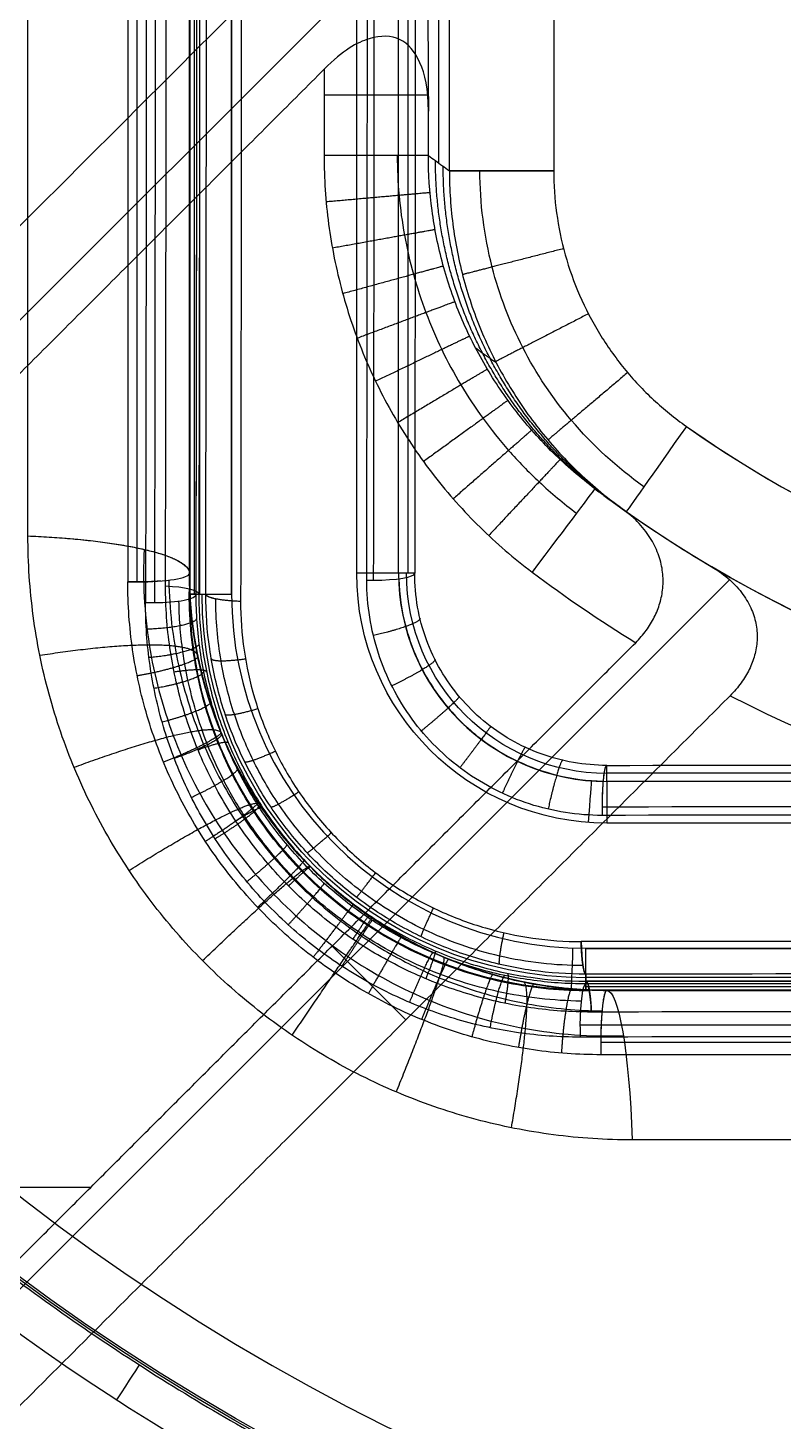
# Model space of a CAD drawing. Header units: centimetres. Extents: x -2.5 to 2.5, y -13.5 to 2.5.
# Drawn here: x -0.632 to -0.27, y -0.927 to -0.258 of the extents above; entities that cross this region are included whole.
import ezdxf

# ---------------------------------------------------------------- set-up
doc = ezdxf.new("R2010")
doc.units = ezdxf.units.CM
doc.layers.add('Default', color=7, linetype='Continuous', true_color=0x000000)

msp = doc.modelspace()

# ---------------------------------------------------------------- linework, layer by layer
at = {"layer": 'Default'}
for p, q in [((-0.45023, -0.52, 2.34707), (-0.45023, 1.36, 2.34707)), ((-0.55482, 0.87847, 1.82017), (-0.55482, -0.53, 1.82017)), ((-0.535, 0.87847, 1.8), (-0.535, -0.53, 1.8)), ((-0.55267, 0.87179, 2.06736), (-0.55267, -0.53, 2.06736)), ((-0.43567, 0.32319, 2.40025), (-0.43567, -0.32319, 2.40025)), ((-0.89509, -0.65736, 3.01835), (-0.44429, -0.20657, 3.01835)), ((-0.55025, -0.34428, 2.34463), (-0.55025, -0.53, 2.34463)), ((-0.29618, -0.52307, 3.01069), (-0.65875, -0.88564, 3.01069)), ((0.355, -0.61579, 2.28204), (-0.355, -0.61579, 2.28204)), ((-0.48667, -0.6988, 3.00025), (-0.45131, -0.73416, 3.05025)), ((-0.365, -0.7, 1.8), (0.365, -0.7, 1.8)), ((-0.365, -0.71374, 2.51765), (0.365, -0.71374, 2.51765)), ((-0.365, -0.71813, 2.01384), (0.365, -0.71813, 2.01384)), ((-0.365, -0.71982, 1.82017), (0.365, -0.71982, 1.82017)), ((-0.355, -0.72, 2.54023), (0.355, -0.72, 2.54023)), ((-0.6024, -0.81453, 3.00025), (-1.17965, -0.81453, 3.00025))]:
    msp.add_line(p, q, dxfattribs=at)
for centre, radius, start, end in [((0, 0, -12.2), 2.49969, 90, 270), ((0, 0, -11.7), 2.03297, 44.41991, 268.90014), ((0, 0, -3.2), 2, 90, 270), ((0, 0, 1.625), 1.775, 90, 270), ((0, 0, 2.2181), 1.775, 90, 270), ((0, 0, 1.77155), 1.775, 90, 270), ((0, 0, 2.2306), 1.775, 90.46839, 270), ((0, 0, -11.7), 1.70861, 55.00316, 268.5991), ((0, 0, -11.7), 1.70861, 55.00316, 268.5991), ((0, 0, -3.2), 1.7, 90, 270), ((0, 0, 1.9431), 1.695, 90, 270), ((0, 0, 2.1931), 1.695, 90, 270), ((0, 0, 1.9681), 1.67, 90, 270), ((0, 0, -2.3), 1.6, 304.77777, 235.22229), ((0, 0, -2.85), 1.6, 90, 270), ((0, 0, 1.6), 1.575, 110.33291, 69.66709), ((0, 0, 0.5), 1.46984, 90, 270), ((0, 0, 1.4), 1.525, 112.09718, 67.90282), ((0, 0, 1.4), 1.3, 118.44817, 61.55183), ((0, 0, 1.425), 1.275, 118.44817, 61.55183), ((0, 0, 2.03806), 1.275, 118.44817, 269.63966), ((0, 0, 1.73153), 1.275, 118.44817, 61.55183), ((0, 0, 2.14311), 1.18149, 118.72297, 61.27703), ((0, 0, 2.0975), 1.03701, 123.79699, 56.20301), ((0, 0, -12.1), 2.15, 180, 0), ((0, 0, 2.73315), 1.86542, 180, 0), ((0, 0, -12.1), 1.85, 180, 0), ((0, 0, 2.3), 1.82, 180, 0), ((0, 0, 2.28), 1.8, 180, 0), ((0, 0, 2.04206), 1.8, 180, 270), ((0, 0, 1.4), 1.8, 180, 0), ((0, 0, 2.98445), 1.77395, 180, 360), ((0, 0, -11.95019), 1.7, 180, 0), ((0, 0, 1.4), 1.59274, 180, 0), ((0, 0, 1.3), 1.535, 180, 0), ((0, 0, 0.95), 1.535, 180, 0), ((0, 0, 0.865), 1.45, 180, 0), ((0, 0, 0.50199), 1.45, 180, 270), ((0, 0, -12), 2.15, 180, 0), ((0, 0, -12.2), 1.85, 180, 0), ((0, 0, -2.35), 1.45, 180, 0), ((0, 0, -2.445), 1.355, 180, 0), ((0, 0, -2.85), 1.355, 180, 0), ((0, 0, 1.75025), 0.55, 234.82527, 305.17473), ((0, 0, 1.75025), 0.55, 234.82527, 286.03822), ((0, 0, 2.40025), 0.6, 233.90243, 306.09757), ((0, 0, 1.80025), 0.6, 234.82527, 305.17473), ((-0.355, -0.52, 1.81983), 0.09983, 180, 270), ((0, 0, 3.00025), 0.65, 233.04687, 238.34236), ((-0.365, -0.53, 1.8), 0.16982, 180, 270), ((0, 0, 3.05025), 0.65, 242.92021, 297.07979)]:
    msp.add_arc(centre, radius, start, end, dxfattribs=at)
at = {"layer": 'Default', "extrusion": (0, 0, -1)}
for centre, radius, start, end in [((0, 0, 11.6), 2.13297, 271.09986, 132.77003), ((0, 0, 11.58972), 2.13244, 271.09986, 90), ((0, 0, -2.1), 2, 301.40847, 90), ((0, 0, 0.55), 2, 343.33986, 90), ((0, 0, -2.12), 1.845, 270, 90), ((0, 0, 0.9), 1.7, 336.13724, 203.86272), ((0, 0, -0.4), 1.7, 350.04092, 189.95908), ((0, 0, -2.2431), 1.775, 270, 87.86272), ((0, 0, -1.9181), 1.775, 270, 90), ((0, 0, -1.6), 1.75, 270, 90), ((0, 0, -1.9431), 1.75, 270, 90), ((0, 0, -2.1931), 1.75, 270, 90), ((0, 0, 2.95), 1.7, 270, 90), ((0, 0, 3.075), 1.7, 270, 90), ((0, 0, -0.5), 1.6, 350.04092, 189.95908), ((0, 0, -2.1681), 1.67, 270, 90), ((0, 0, -2.0681), 1.67, 270, 90), ((0, 0, -1.575), 1.55, 112.09718, 67.90282), ((0, 0, -1.425), 1.55, 112.09718, 67.90282), ((0, 0, -1.5), 1.55, 112.09718, 67.90282), ((0, 0, -1.4), 1.3, 118.44817, 61.55183), ((0, 0, -2.00843), 1.26818, 116.47047, 63.52954), ((0, 0, -2.12809), 1.21852, 270.36034, 58.73487), ((0, 0, -1.93577), 1.06882, 123.16896, 56.83104), ((0, 0, -1.75025), 0.355, 300.77817, 59.22183), ((0, 0, 12.2), 2.15, 180, 0), ((0, 0, -2.70025), 1.9124, 180, 360), ((0, 0, 12), 1.85, 180, 0), ((0, 0, -2.3), 1.83218, 180, 0), ((0, 0, -1.72103), 1.8, 180, 0), ((0, 0, -2.23897), 1.8, 180, 0), ((0, 0, -1.125), 1.535, 180, 0), ((0, 0, 2.325), 1.45, 180, 0), ((0, 0, -0.68349), 1.45, 180, 0), ((0, 0, 2.6475), 1.355, 180, 0), ((0, 0, -2.19794), 1.8, 270, 0), ((0, 0, 12.2), 1.7, 180, 0), ((0, 0, 11.70037), 1.7, 271.4009, 360), ((0, 0, 2.3), 1.45, 180, 0), ((0, 0, 2.85), 1.6, 270, 353.07692), ((0, 0, -2.95025), 0.6, 305.40593, 306.95313), ((0.355, -0.52, -2.51965), 0.2, 270, 0), ((0.355, -0.52, -1.8), 0.11983, 270, 0), ((0.355, -0.52, -2.26464), 0.09595, 270, 0), ((0, 0, -3.00025), 0.6, 239.47751, 300.52249), ((0.365, -0.53, -1.82015), 0.18982, 270, 0), ((0.365, -0.53, -2.49592), 0.18393, 270, 0), ((0, 0, -1.8), 1.08983, 229.86753, 310.13247), ((0, 0, -1.9142), 1.269, 271.09791, 313.90223)]:
    msp.add_arc(centre, radius, start, end, dxfattribs=at)
at = {"layer": 'Default', "extrusion": (1.18574e-07, 1.91766e-06, -1)}
msp.add_arc((0, 0, -2.28494), 1.75239, 93.53521, 86.46481, dxfattribs=at)
at = {"layer": 'Default', "extrusion": (-4.41645e-08, 4.39232e-08, 1)}
msp.add_arc((0, 0, -2.2), 1.7, 304.77777, 235.22229, dxfattribs=at)
at = {"layer": 'Default', "extrusion": (0.999962, 4.46474e-16, -0.008727)}
msp.add_arc((0, -0.39259, -0.55417), 3.15105, 64.05483, 99.74457, dxfattribs=at)
at = {"layer": 'Default', "extrusion": (1, 0, 0)}
for centre, radius, start, end in [((0, -0.39259, -0.58457), 3.14615, 64.17158, 99.58918), ((0, -0.39259, -0.555), 2.82481, 67.54924, 100.60769), ((-0.69984, 1.81999, -0.365), 0.01999, 179.53113, 270.03113)]:
    msp.add_arc(centre, radius, start, end, dxfattribs=at)
at = {"layer": 'Default', "extrusion": (-1, 0, 0)}
for centre, radius, start, end in [((0, -0.39259, 0.58), 3.14657, 80.41082, 115.82842), ((0, -0.39259, 0.555), 3.12157, 80.41082, 115.82842), ((0, -0.39259, 0.63241), 2.72739, 79.39231, 112.45076), ((0, -0.39259, 0.555), 2.82481, 79.39231, 99.26929), ((0, -0.39259, 0.555), 3.12157, 80.41082, 80.41118), ((0.63983, 1.82, 0.355), 0.02, 180.5, 270)]:
    msp.add_arc(centre, radius, start, end, dxfattribs=at)
at = {"layer": 'Default', "extrusion": (-0.999962, 1.87051e-14, 0.008727)}
msp.add_arc((0, -0.39259, 0.57069), 3.13135, 80.25543, 115.94517, dxfattribs=at)
at = {"layer": 'Default', "extrusion": (-0.999962, 1.50583e-14, 0.008727)}
msp.add_arc((0, -0.39259, 0.4938), 3.16113, 80.47183, 115.65372, dxfattribs=at)
at = {"layer": 'Default', "extrusion": (0.999962, 9.32414e-18, -0.008727)}
msp.add_arc((0, -0.39259, -0.49069), 3.16138, 64.34628, 99.52817, dxfattribs=at)
at = {"layer": 'Default', "extrusion": (0.999962, -1.65196e-14, -0.008727)}
msp.add_arc((0, -0.39259, -0.47069), 3.14138, 64.34628, 99.52817, dxfattribs=at)
at = {"layer": 'Default', "extrusion": (0.999962, -2.21169e-14, -0.008727)}
msp.add_arc((0, -0.39518, -0.57069), 2.7565, 67.75054, 101.08547, dxfattribs=at)
at = {"layer": 'Default', "extrusion": (-0.999962, 1.05822e-14, 0.008727)}
msp.add_arc((0, -0.39518, 0.58647), 2.73695, 78.91453, 112.24473, dxfattribs=at)
at = {"layer": 'Default', "extrusion": (1.79245e-07, -2.7403e-07, -1)}
msp.add_arc((0, 0, -2.05178), 1.0678, 123.13901, 56.86099, dxfattribs=at)
at = {"layer": 'Default', "extrusion": (-0.999962, -1.85615e-16, 0.008727)}
msp.add_arc((0, -0.39518, 0.59069), 2.63311, 78.29787, 109.10766, dxfattribs=at)
at = {"layer": 'Default', "extrusion": (0.999962, 1.0443e-14, -0.008727)}
msp.add_arc((0, -0.39518, -0.59512), 2.63261, 70.89234, 101.70213, dxfattribs=at)
at = {"layer": 'Default', "extrusion": (-0.999962, 5.69948e-14, 0.008727)}
msp.add_arc((0, -0.39518, 0.57069), 2.61311, 78.29787, 109.10766, dxfattribs=at)
at = {"layer": 'Default', "extrusion": (-0.999962, 0, 0.008727)}
msp.add_arc((0, -0.39518, 0.57069), 2.61311, 78.29787, 87.8951, dxfattribs=at)
at = {"layer": 'Default', "extrusion": (0, -1, 0)}
for centre, radius, start, end in [((-0.49047, 2.95025, 0.29068), 0.05, 7.10058, 90), ((-0.49047, 2.95025, 0.31964), 0.05, 0.5, 90), ((-0.38043, 1.80025, 0.32695), 0.05, 180.5, 270), ((-0.53475, 1.82008, 0.53), 0.02008, 179.78113, 269.78113), ((0, -0.39259, 0.72), 3.08636, 83.39509, 96.60491), ((0, -0.39259, 0.72), 2.7814, 82.66713, 97.33287), ((0, -0.39259, 0.745), 3.11136, 83.39509, 96.60491), ((0, -0.39259, 0.75087), 3.11066, 83.39509, 96.60491), ((0, -0.39259, 0.79172), 2.68548, 82.66713, 97.33287)]:
    msp.add_arc(centre, radius, start, end, dxfattribs=at)
at = {"layer": 'Default', "extrusion": (-0.817399, 0.576072, -9.88602e-08)}
msp.add_arc((0.55, 1.80025, 0), 0.05, 270, 0, dxfattribs=at)
at = {"layer": 'Default', "extrusion": (0.799128, -0.601162, -1.10289e-09)}
msp.add_arc((-0.65, 2.95025, 0), 0.05, 360, 90, dxfattribs=at)
at = {"layer": 'Default', "extrusion": (-6.11159e-08, -0.982911, -0.184083)}
msp.add_arc((-0.655, 2.43893, 0.07227), 0.1, 283.0547, 360, dxfattribs=at)
at = {"layer": 'Default', "extrusion": (-3.34494e-08, 0.986028, 0.166583)}
for start, end in [(90, 180), (79.47426, 90)]:
    msp.add_arc((0.58, 2.73447, -0.0654), 0.025, start, end, dxfattribs=at)
at = {"layer": 'Default', "extrusion": (0, 1, 0)}
for centre, radius, start, end in [((0.47483, 1.82, -0.52), 0.02, 180.5, 270), ((0, -0.39259, -0.72), 2.7814, 82.66713, 97.33287)]:
    msp.add_arc(centre, radius, start, end, dxfattribs=at)
at = {"layer": 'Default', "extrusion": (0.001444, 0.986204, 0.165526)}
for start, end in [(90.50699, 180.50699), (81.56801, 90.50699)]:
    msp.add_arc((0.4663, 2.75844, -0.06499), 0.02, start, end, dxfattribs=at)
at = {"layer": 'Default', "extrusion": (0.001678, 0.981341, 0.192266)}
msp.add_arc((0.5696, 2.37385, -0.07598), 0.02, 180.50951, 258.34606, dxfattribs=at)
at = {"layer": 'Default', "extrusion": (0.00177, 0.979215, 0.202816)}
for start, end in [(77.70119, 90.51061), (90.51061, 180.51061)]:
    msp.add_arc((0.57082, 2.23132, -0.08015), 0.02, start, end, dxfattribs=at)
at = {"layer": 'Default', "extrusion": (0.001477, 0.985572, 0.16925)}
msp.add_arc((0.52637, 2.7492, -0.06645), 0.02, 0.50732, 80.47235, dxfattribs=at)
at = {"layer": 'Default', "extrusion": (0.993468, 0.000995807, 0.114109)}
for start, end in [(359.49675, 89.49671), (89.49671, 101.45897)]:
    msp.add_arc((-0.63176, 2.72658, -0.0448), 0.02, start, end, dxfattribs=at)
at = {"layer": 'Default', "extrusion": (-7.0338e-14, 0.999962, -0.008727)}
msp.add_arc((0, -0.39259, -0.63568), 3.11095, 83.44752, 96.55248, dxfattribs=at)
at = {"layer": 'Default', "extrusion": (-0.997222, 0.074484, 0)}
msp.add_arc((0.66482, 1.82, 0.31528), 0.02, 180.5, 270, dxfattribs=at)
at = {"layer": 'Default', "extrusion": (-8.08815e-17, 0.999962, -0.008727)}
msp.add_arc((0, -0.39259, -0.65568), 3.13094, 83.44752, 96.55248, dxfattribs=at)
at = {"layer": 'Default', "extrusion": (5.85469e-18, -0.999962, 0.008727)}
msp.add_arc((0, -0.39259, 0.65983), 3.13051, 83.44752, 96.55248, dxfattribs=at)
at = {"layer": 'Default', "extrusion": (0.999334, -0.036493, 0)}
msp.add_arc((-0.71279, 1.82, -0.34542), 0.02, 180, 270, dxfattribs=at)
at = {"layer": 'Default', "extrusion": (1.2837e-16, -0.999962, 0.008727)}
msp.add_arc((0, -0.39259, 0.7202), 3.11711, 83.23299, 96.76701, dxfattribs=at)
at = {"layer": 'Default', "extrusion": (0.993033, 0.001028, 0.117828)}
msp.add_arc((-0.69186, 2.71396, -0.04626), 0.02, 102.56607, 179.49649, dxfattribs=at)
at = {"layer": 'Default', "extrusion": (-3.46945e-18, -0.999962, 0.008727)}
msp.add_arc((0, -0.39259, 0.73568), 3.09763, 83.23299, 96.76701, dxfattribs=at)
at = {"layer": 'Default', "extrusion": (0.989864, 0.001239, 0.142016)}
for start, end in [(359.49488, 89.49488), (89.49488, 105.95084)]:
    msp.add_arc((-0.73644, 2.18544, -0.05612), 0.02, start, end, dxfattribs=at)
at = {"layer": 'Default', "extrusion": (5.42101e-18, 0.999962, -0.008727)}
msp.add_arc((0, -0.39518, -0.73568), 2.71569, 82.27585, 97.72415, dxfattribs=at)
at = {"layer": 'Default', "extrusion": (0, -0.999962, 0.008727)}
for radius, start, end in [(2.71569, 82.27585, 97.72415), (2.57003, 81.83515, 98.16485)]:
    msp.add_arc((0, -0.39518, 0.73568), radius, start, end, dxfattribs=at)
at = {"layer": 'Default', "extrusion": (0.990927, 0.001173, 0.134399)}
msp.add_arc((-0.73518, 2.33067, -0.05311), 0.02, 285.11291, 359.49542, dxfattribs=at)
at = {"layer": 'Default', "extrusion": (-1.12757e-16, -0.999962, 0.008727)}
msp.add_arc((0, -0.39518, 0.73568), 2.57003, 81.83515, 98.16485, dxfattribs=at)
at = {"layer": 'Default', "extrusion": (0.993363, -1.01962e-10, 0.115022)}
for start, end in [(0, 90), (90, 103.57074)]:
    msp.add_arc((-0.745, 2.69637, -0.04516), 0.025, start, end, dxfattribs=at)
at = {"layer": 'Default', "extrusion": (-0.991821, 3.3213e-13, -0.127634)}
msp.add_arc((0.82, 2.39202, 0.05011), 0.1, 180, 253.57365, dxfattribs=at)
at = {"layer": 'Default', "extrusion": (1.32706e-16, -0.999962, 0.008727)}
msp.add_arc((0, -0.39518, 0.7503), 2.69643, 82.27585, 97.72415, dxfattribs=at)
at = {"layer": 'Default', "extrusion": (4.85723e-17, -0.999962, 0.008727)}
msp.add_arc((0, -0.39518, 0.75568), 2.59003, 81.83515, 98.16485, dxfattribs=at)
at = {"layer": 'Default', "extrusion": (-1.17744e-16, -0.999962, 0.008727)}
msp.add_arc((0, -0.39518, 0.76135), 2.58921, 81.83515, 98.16485, dxfattribs=at)
at = {"layer": 'Default', "extrusion": (-0.840846, 0.541274, 0)}
msp.add_arc((1.08983, 1.82), 0.02, 180.00956, 270, dxfattribs=at)
at = {"layer": 'Default'}
for points, degree in [([(-0.47483, -0.52, 1.8), (-0.47483, 0.42, 1.8), (-0.47483, 1.36, 1.8)], 2), ([(-0.45483, -0.52, 1.81983), (-0.45483, 0.42, 1.81983), (-0.45483, 1.36, 1.81983)], 2), ([(-0.55482, 0.87847, 1.82017), (-0.55482, 0.17423, 1.82016), (-0.55482, -0.53, 1.82015)], 2), ([(-0.53482, 0.87847, 1.8), (-0.53482, 0.17423, 1.8), (-0.53482, -0.53, 1.8)], 2), ([(-0.43043, -0.32695, 1.79981), (-0.43043, -0.01348, 1.79981), (-0.43043, 0.3, 1.79981)], 2), ([(-0.38043, 0.3, 1.75025), (-0.38043, -0.01348, 1.75025), (-0.38043, -0.32695, 1.75025)], 2), ([(-0.49091, -0.20807, 3.05025), (-0.7145, -0.43166, 3.05025), (-0.93809, -0.65524, 3.05025)], 2), ([(-0.44091, -0.22816, 3.00069), (-0.44069, -0.2633, 2.97569), (-0.44048, -0.29844, 2.95069)], 2), ([(-0.44048, -0.29844, 2.95069), (-0.44054, -0.28787, 2.9582), (-0.44373, -0.27337, 2.97071), (-0.45346, -0.26235, 2.98539), (-0.46799, -0.26172, 2.9961), (-0.48131, -0.26917, 3.00025), (-0.49047, -0.27834, 3.00025)], 3), ([(-0.87321, -0.66108, 3.00025), (-0.68184, -0.46971, 3.00025), (-0.49047, -0.27834, 3.00025)], 2), ([(-0.49047, -0.27834, 3.00025), (-0.49047, -0.29899, 3.00025), (-0.49047, -0.31964, 3.00025)], 2), ([(-0.44048, -0.31964, 2.95069), (-0.44048, -0.30904, 2.95069), (-0.44048, -0.29844, 2.95069)], 2), ([(-0.49047, -0.31964, 3.00025), (-0.49047, -0.33071, 3.00025), (-0.48902, -0.35264, 3.00025), (-0.48249, -0.38519, 3.00025), (-0.47172, -0.41655, 3.00025), (-0.45691, -0.44622, 3.00025), (-0.43832, -0.47367, 3.00025), (-0.41622, -0.49846, 3.00025), (-0.39959, -0.51279, 3.00025), (-0.39076, -0.51943, 3.00025)], 3), ([(-0.3607, -0.47948, 2.95025), (-0.36774, -0.47418, 2.95027), (-0.38113, -0.46265, 2.95032), (-0.39876, -0.44284, 2.95039), (-0.41363, -0.42089, 2.95046), (-0.42547, -0.39716, 2.95053), (-0.43408, -0.37208, 2.95059), (-0.43931, -0.34609, 2.95064), (-0.44048, -0.32845, 2.95067), (-0.44048, -0.31964, 2.95069)], 3), ([(-0.44048, -0.31964, 2.95069), (-0.43937, -0.32047, 2.82395), (-0.43715, -0.32212, 2.56971), (-0.4338, -0.32456, 2.18609), (-0.43156, -0.32616, 1.92882), (-0.43043, -0.32695, 1.79981)], 3), ([(-0.38043, -0.32695, 1.75025), (-0.38043, -0.33374, 1.75025), (-0.37952, -0.34723, 1.75025), (-0.37537, -0.36742, 1.75025), (-0.36845, -0.38689, 1.75025), (-0.35892, -0.40527, 1.75025), (-0.34698, -0.42214, 1.75025), (-0.33287, -0.43715, 1.75025), (-0.32238, -0.44566, 1.75025), (-0.31684, -0.44957, 1.75025)], 3), ([(-0.34762, -0.48904, 2.95025), (-0.33378, -0.49888, 2.96699), (-0.31948, -0.50816, 2.98366), (-0.30473, -0.51686, 3.00025)], 3), ([(-0.34276, -0.79172, 2.27093), (-0.35542, -0.79172, 2.2693), (-0.38065, -0.79006, 2.26636), (-0.41784, -0.78268, 2.26296), (-0.45366, -0.77054, 2.26063), (-0.48756, -0.75387, 2.2594), (-0.519, -0.73296, 2.2593), (-0.54746, -0.70815, 2.26032), (-0.5725, -0.67981, 2.26244), (-0.59371, -0.64836, 2.26565), (-0.61069, -0.61429, 2.26989), (-0.62311, -0.57817, 2.2751), (-0.63069, -0.54055, 2.2812), (-0.63241, -0.51495, 2.28578), (-0.63241, -0.50207, 2.2882)], 3), ([(-0.555, -0.52, 2.38395), (-0.555, -0.52, 2.53466), (-0.555, -0.52, 2.68537)], 2), ([(-0.44706, -0.52, 2.70946), (-0.45095, -0.52, 2.26464), (-0.45483, -0.52, 1.81983)], 2), ([(-0.30473, -0.51686, 3.00025), (-0.30143, -0.5188, 3.00396), (-0.29571, -0.52304, 3.011), (-0.28943, -0.53005, 3.0204), (-0.28528, -0.53743, 3.02855), (-0.28311, -0.54494, 3.03539), (-0.28273, -0.55227, 3.04085), (-0.28392, -0.5594, 3.04504), (-0.28648, -0.56613, 3.04799), (-0.29038, -0.57261, 3.04982), (-0.2939, -0.57674, 3.05025), (-0.2959, -0.57874, 3.05025)], 3), ([(-0.3578, -0.75087, 2.69743), (-0.36866, -0.75087, 2.69617), (-0.39026, -0.74931, 2.69393), (-0.42198, -0.7424, 2.69142), (-0.45229, -0.73108, 2.68983), (-0.48066, -0.7156, 2.68917), (-0.50654, -0.69628, 2.68945), (-0.52943, -0.67347, 2.69067), (-0.54889, -0.64762, 2.69281), (-0.56452, -0.61917, 2.69582), (-0.57598, -0.58871, 2.69966), (-0.58299, -0.55678, 2.70426), (-0.58457, -0.53505, 2.70776), (-0.58457, -0.52409, 2.70961)], 3), ([(-0.36241, -0.7304, 2.28325), (-0.37216, -0.73041, 2.28193), (-0.39153, -0.72904, 2.27957), (-0.42004, -0.72287, 2.27692), (-0.44731, -0.71274, 2.27522), (-0.47283, -0.69887, 2.27449), (-0.49611, -0.68153, 2.27474), (-0.51672, -0.66106, 2.27598), (-0.53427, -0.6378, 2.27818), (-0.54839, -0.61218, 2.28131), (-0.55874, -0.58469, 2.28532), (-0.56507, -0.55583, 2.29013), (-0.56648, -0.53617, 2.29379), (-0.56646, -0.52624, 2.29573)], 3), ([(-0.35723, -0.63609, 2.72313), (-0.36314, -0.6361, 2.72245), (-0.37486, -0.63518, 2.72126), (-0.39215, -0.63107, 2.71997), (-0.40854, -0.6243, 2.71922), (-0.42366, -0.61508, 2.71904), (-0.43714, -0.60361, 2.71942), (-0.44869, -0.59016, 2.72036), (-0.45802, -0.57502, 2.72183), (-0.46489, -0.55855, 2.72381), (-0.46908, -0.54113, 2.72626), (-0.47001, -0.52927, 2.72814), (-0.47, -0.52327, 2.72914)], 3), ([(-0.36772, -0.7424, 2.17435), (-0.37766, -0.74241, 2.17292), (-0.39741, -0.74102, 2.17038), (-0.42649, -0.73474, 2.16752), (-0.45429, -0.72442, 2.16568), (-0.48032, -0.7103, 2.16488), (-0.50407, -0.69265, 2.16515), (-0.52513, -0.67177, 2.16648), (-0.54307, -0.64805, 2.16885), (-0.55752, -0.62189, 2.17223), (-0.56813, -0.5938, 2.17655), (-0.57462, -0.56427, 2.18175), (-0.57607, -0.54413, 2.18572), (-0.57605, -0.53396, 2.18783)], 3), ([(-0.55178, -0.53, 2.16852), (-0.5533, -0.53, 1.99433), (-0.55482, -0.53, 1.82015)], 2), ([(-0.55051, -0.53, 2.31478), (-0.54883, -0.53, 2.50662), (-0.54716, -0.53, 2.69846)], 2), ([(-0.53048, -0.53333, 2.71773), (-0.53049, -0.54125, 2.71637), (-0.52937, -0.55692, 2.71381), (-0.52433, -0.57997, 2.71045), (-0.51605, -0.60196, 2.70764), (-0.50477, -0.62248, 2.70545), (-0.49071, -0.64111, 2.70391), (-0.47419, -0.65752, 2.70304), (-0.45553, -0.6714, 2.70286), (-0.43509, -0.68251, 2.70338), (-0.41327, -0.6906, 2.70457), (-0.39048, -0.69551, 2.70643), (-0.37505, -0.6966, 2.70807), (-0.3673, -0.69659, 2.70899)], 3), ([(-0.66108, -0.87321, 3.00025), (-0.50111, -0.71325, 3.00025), (-0.34115, -0.55328, 3.00025)], 2), ([(-0.65524, -0.93809, 3.05025), (-0.47557, -0.75841, 3.05025), (-0.2959, -0.57874, 3.05025)], 2), ([(-0.355, -0.61983, 1.81983), (-0.355, -0.61597, 2.26165), (-0.355, -0.61212, 2.70348)], 2), ([(0.355, -0.61983, 1.81983), (0, -0.61983, 1.81983), (-0.355, -0.61983, 1.81983)], 2), ([(0.355, -0.63983, 1.8), (0, -0.63983, 1.8), (-0.355, -0.63983, 1.8)], 2), ([(-0.365, -0.69982, 1.8), (0, -0.69982, 1.8), (0.365, -0.69982, 1.8)], 2), ([(-0.365, -0.71224, 2.68978), (-0.365, -0.71393, 2.49599), (-0.365, -0.71562, 2.30221)], 2), ([(-0.365, -0.7169, 2.15514), (-0.365, -0.71836, 1.98765), (-0.365, -0.71982, 1.82015)], 2), ([(-0.365, -0.71982, 1.82015), (0, -0.71982, 1.82015), (0.365, -0.71982, 1.82015)], 2), ([(-0.355, -0.72, 2.67328), (-0.355, -0.72, 2.51967), (-0.355, -0.72, 2.36606)], 2)]:
    msp.add_open_spline(points, degree=degree, dxfattribs=at)
for points, knots in [([(-0.45543, -0.31964, 2.98591), (-0.45542, -0.32603, 2.98591), (-0.45483, -0.33885, 2.98589), (-0.45224, -0.35792, 2.98587), (-0.44793, -0.37672, 2.98584), (-0.44196, -0.39508, 2.98581), (-0.43435, -0.41284, 2.98578), (-0.42518, -0.42983, 2.98575), (-0.41447, -0.44602, 2.98572), (-0.40199, -0.46162, 2.98568), (-0.38711, -0.47697, 2.98565), (-0.37574, -0.4865, 2.98562), (-0.3695, -0.49118, 2.98561)], [0, 0, 0, 0, 0.096458, 0.1930911, 0.2899438, 0.3869423, 0.4839623, 0.5810764, 0.6777775, 0.7764891, 0.8823009, 1, 1, 1, 1]), ([(-0.43043, -0.32695, 1.79981), (-0.43043, -0.33604, 1.79983), (-0.42919, -0.35423, 1.79986), (-0.42362, -0.38109, 1.79991), (-0.41443, -0.40693, 1.79997), (-0.4018, -0.43129, 1.80004), (-0.38597, -0.45368, 1.80011), (-0.36723, -0.47371, 1.80018), (-0.35307, -0.4852, 1.80023), (-0.34564, -0.49044, 1.80025)], [-1.917916, -1.917916, -1.917916, -1.917916, -1.643928, -1.36994, -1.095952, -0.821964, -0.547976, -0.273988, 0, 0, 0, 0]), ([(-0.33721, -0.47847, 1.76489), (-0.35007, -0.4694, 1.76489), (-0.37224, -0.4491, 1.76489), (-0.39655, -0.41265, 1.76489), (-0.41207, -0.37191, 1.76489), (-0.41579, -0.34248, 1.76489), (-0.41579, -0.32695, 1.76489), (-0.41579, -0.32695, 1.76489)], [0, 0, 0, 0, 0.266628, 0.503282, 0.736893, 1, 1, 1, 1, 1]), ([(-0.41801, -0.41172, 2.95048), (-0.41689, -0.41257, 2.82188), (-0.41454, -0.41432, 2.55249), (-0.4112, -0.41675, 2.16899), (-0.40897, -0.41833, 1.9141), (-0.40797, -0.41903, 1.8)], [0.125309, 0.125309, 0.125309, 0.125309, 3.98348, 8.207918, 11.631085, 11.631085, 11.631085, 11.631085]), ([(-0.3607, -0.47948, 2.95025), (-0.35904, -0.48072, 2.82386), (-0.35572, -0.48319, 2.57015), (-0.3507, -0.48685, 2.18682), (-0.34733, -0.48925, 1.92942), (-0.34564, -0.49044, 1.80025)], [0, 0, 0, 0, 3.833836, 7.667672, 11.501508, 11.501508, 11.501508, 11.501508]), ([(-0.34115, -0.55328, 3.00025), (-0.33926, -0.55139, 3.00025), (-0.3359, -0.54746, 2.99985), (-0.33203, -0.54114, 2.99811), (-0.32935, -0.53441, 2.99525), (-0.32792, -0.52717, 2.99114), (-0.32797, -0.51954, 2.98571), (-0.32973, -0.51164, 2.97888), (-0.33338, -0.50372, 2.9707), (-0.33912, -0.49604, 2.96121), (-0.34449, -0.49127, 2.95404), (-0.34762, -0.48904, 2.95025)], [-0.9265308, -0.9265308, -0.9265308, -0.9265308, -0.8235829, -0.7206351, -0.6176872, -0.5147393, -0.4117915, -0.3088436, -0.2058957, -0.1029479, 0, 0, 0, 0]), ([(-0.57671, -0.50855, 2.3228), (-0.57747, -0.52368, 2.31899), (-0.5759, -0.55394, 2.31193), (-0.56427, -0.59816, 2.30321), (-0.54398, -0.639, 2.29676), (-0.51572, -0.675, 2.29279), (-0.48045, -0.70473, 2.29144), (-0.43933, -0.72684, 2.29286), (-0.39401, -0.74002, 2.29709), (-0.36264, -0.74224, 2.30168), (-0.34706, -0.74171, 2.30436)], [0, 0, 0, 0, 0.128214, 0.252568, 0.37589, 0.498349, 0.620495, 0.744912, 0.871695, 1, 1, 1, 1]), ([(-0.355, -0.72, 2.67328), (-0.36457, -0.72, 2.67204), (-0.38366, -0.71862, 2.66981), (-0.41161, -0.71253, 2.66733), (-0.43832, -0.70256, 2.66575), (-0.46331, -0.68894, 2.66509), (-0.4861, -0.67193, 2.66537), (-0.50628, -0.65185, 2.66657), (-0.52344, -0.62908, 2.66869), (-0.53725, -0.60401, 2.67168), (-0.54739, -0.57712, 2.67549), (-0.5536, -0.54893, 2.68005), (-0.555, -0.52966, 2.68353), (-0.555, -0.52, 2.68537)], [-3.166347, -3.166347, -3.166347, -3.166347, -2.878497, -2.590648, -2.302798, -2.014948, -1.727098, -1.439249, -1.151399, -0.863549, -0.575699, -0.28785, 0, 0, 0, 0]), ([(-0.555, -0.52, 2.38395), (-0.555, -0.52985, 2.38118), (-0.55354, -0.54943, 2.37595), (-0.54716, -0.57792, 2.36914), (-0.53684, -0.60491, 2.3635), (-0.52289, -0.62992, 2.35911), (-0.50567, -0.65253, 2.35604), (-0.48555, -0.67239, 2.3543), (-0.46289, -0.68919, 2.35392), (-0.43808, -0.70266, 2.35491), (-0.41154, -0.71254, 2.35724), (-0.3837, -0.71862, 2.36091), (-0.36459, -0.72, 2.36421), (-0.355, -0.72, 2.36606)], [-3.186677, -3.186677, -3.186677, -3.186677, -2.896979, -2.607281, -2.317583, -2.027885, -1.738187, -1.448489, -1.158791, -0.869094, -0.579396, -0.289698, 0, 0, 0, 0]), ([(-0.355, -0.61212, 2.70348), (-0.36037, -0.61212, 2.70273), (-0.3711, -0.61119, 2.70142), (-0.38664, -0.60704, 2.7001), (-0.40118, -0.60028, 2.69946), (-0.41433, -0.59111, 2.69949), (-0.4257, -0.57982, 2.70022), (-0.43498, -0.56667, 2.70161), (-0.44187, -0.55203, 2.70364), (-0.44612, -0.53632, 2.70626), (-0.44707, -0.52545, 2.70835), (-0.44706, -0.52, 2.70946)], [-1.461462, -1.461462, -1.461462, -1.461462, -1.299078, -1.136693, -0.974308, -0.811923, -0.649539, -0.487154, -0.324769, -0.162385, 0, 0, 0, 0]), ([(-0.56489, -0.52332, 2.70501), (-0.56467, -0.53714, 2.7025), (-0.56156, -0.56409, 2.69794), (-0.54937, -0.60243, 2.69239), (-0.53103, -0.63641, 2.68841), (-0.50833, -0.66472, 2.68603), (-0.48391, -0.68658, 2.68506), (-0.45963, -0.70263, 2.68516), (-0.43631, -0.71402, 2.686), (-0.41434, -0.72173, 2.68736), (-0.39393, -0.72657, 2.68905), (-0.37509, -0.72919, 2.69095), (-0.36305, -0.72982, 2.69235), (-0.35729, -0.72989, 2.69307)], [0, 0, 0, 0, 0.128506, 0.250349, 0.371367, 0.484287, 0.58455, 0.673223, 0.752638, 0.82397, 0.888273, 0.946599, 1, 1, 1, 1]), ([(-0.36331, -0.72016, 2.2898), (-0.37637, -0.7203, 2.28789), (-0.40202, -0.71791, 2.28468), (-0.43881, -0.70669, 2.28172), (-0.47223, -0.68866, 2.28067), (-0.50152, -0.6643, 2.28155), (-0.52511, -0.63493, 2.28431), (-0.54236, -0.60185, 2.28875), (-0.55303, -0.56576, 2.29478), (-0.55524, -0.5405, 2.29975), (-0.55505, -0.52758, 2.30249)], [0, 0, 0, 0, 0.1301376, 0.2537256, 0.377374, 0.5013558, 0.6261602, 0.7466199, 0.8693581, 1, 1, 1, 1]), ([(-0.45461, -0.52261, 2.72507), (-0.45442, -0.53033, 2.72361), (-0.45227, -0.54543, 2.72097), (-0.44408, -0.56656, 2.71794), (-0.43166, -0.58501, 2.71599), (-0.41595, -0.59984, 2.71518), (-0.39813, -0.61064, 2.71545), (-0.37837, -0.61769, 2.71671), (-0.36426, -0.61953, 2.71824), (-0.3568, -0.61966, 2.7192), (-0.3568, -0.61966, 2.7192)], [0, 0, 0, 0, 0.15244, 0.298362, 0.444145, 0.588145, 0.72154, 0.852621, 1, 1, 1, 1, 1]), ([(-0.36731, -0.72515, 2.17133), (-0.38059, -0.725, 2.16931), (-0.40628, -0.72209, 2.16598), (-0.44167, -0.71071, 2.16304), (-0.47139, -0.69472, 2.16203), (-0.4952, -0.67637, 2.16247), (-0.51372, -0.65727, 2.16391), (-0.52789, -0.63833, 2.16598), (-0.53855, -0.62006, 2.16845), (-0.54638, -0.60278, 2.17112), (-0.55196, -0.58667, 2.17387), (-0.55578, -0.57178, 2.17661), (-0.55823, -0.55804, 2.1793), (-0.5596, -0.54535, 2.18192), (-0.55997, -0.53722, 2.18367), (-0.56003, -0.5333, 2.18453)], [0, 0, 0, 0, 0.1326897, 0.256019, 0.3678351, 0.4664332, 0.5536257, 0.6315487, 0.7014424, 0.7642513, 0.820783, 0.8718317, 0.918189, 0.9606471, 1, 1, 1, 1]), ([(-0.365, -0.7169, 2.15514), (-0.37393, -0.71691, 2.15372), (-0.39174, -0.71565, 2.15119), (-0.41778, -0.71001, 2.14835), (-0.44266, -0.70077, 2.14653), (-0.46595, -0.68813, 2.14574), (-0.48721, -0.67234, 2.14601), (-0.50607, -0.65367, 2.14732), (-0.52215, -0.63243, 2.14967), (-0.53511, -0.609, 2.15301), (-0.54465, -0.5838, 2.1573), (-0.5505, -0.55729, 2.16247), (-0.5518, -0.53912, 2.16643), (-0.55178, -0.53, 2.16852)], [0, 0, 0, 0, 0.26971, 0.53942, 0.809131, 1.078841, 1.348551, 1.618261, 1.887971, 2.157681, 2.427392, 2.697102, 2.966812, 2.966812, 2.966812, 2.966812]), ([(-0.55051, -0.53, 2.31478), (-0.55052, -0.53902, 2.31282), (-0.54924, -0.55699, 2.30912), (-0.54347, -0.58325, 2.30427), (-0.53403, -0.60826, 2.30024), (-0.52118, -0.63154, 2.29709), (-0.50523, -0.65265, 2.29488), (-0.48652, -0.67123, 2.29364), (-0.46539, -0.68696, 2.29338), (-0.44223, -0.69955, 2.29412), (-0.41748, -0.70875, 2.29583), (-0.39158, -0.71437, 2.29849), (-0.37387, -0.71563, 2.30088), (-0.365, -0.71562, 2.30221)], [0, 0, 0, 0, 0.267635, 0.53527, 0.802905, 1.07054, 1.338175, 1.60581, 1.873445, 2.14108, 2.408715, 2.67635, 2.943985, 2.943985, 2.943985, 2.943985]), ([(-0.365, -0.71224, 2.68978), (-0.37368, -0.71224, 2.68886), (-0.39102, -0.71102, 2.68722), (-0.41645, -0.7055, 2.68538), (-0.4408, -0.69645, 2.6842), (-0.46362, -0.68404, 2.68369), (-0.48444, -0.66851, 2.68387), (-0.50287, -0.65018, 2.68474), (-0.51854, -0.62935, 2.68628), (-0.53112, -0.60646, 2.68846), (-0.54032, -0.58193, 2.69124), (-0.54593, -0.55627, 2.69458), (-0.54717, -0.53877, 2.69712), (-0.54716, -0.53, 2.69846)], [0, 0, 0, 0, 0.261808, 0.523616, 0.785424, 1.047231, 1.309039, 1.570847, 1.832655, 2.094463, 2.356271, 2.618079, 2.879887, 2.879887, 2.879887, 2.879887]), ([(-0.36642, -0.70811, 2.70168), (-0.37976, -0.70813, 2.7001), (-0.40606, -0.70515, 2.69749), (-0.44216, -0.69247, 2.69539), (-0.47215, -0.67418, 2.69498), (-0.49526, -0.65327, 2.69585), (-0.51235, -0.63171, 2.69753), (-0.52491, -0.60999, 2.69978), (-0.53433, -0.58692, 2.70264), (-0.54082, -0.5609, 2.70634), (-0.54239, -0.54212, 2.70938), (-0.54237, -0.53218, 2.71109)], [0, 0, 0, 0, 0.145379, 0.284804, 0.411111, 0.522573, 0.620106, 0.708011, 0.79428, 0.89074, 1, 1, 1, 1]), ([(0, -2, -2.76132), (-0.03431, -2, -2.76132), (-0.10355, -1.99823, -2.75855), (-0.20881, -1.99002, -2.74567), (-0.31556, -1.97594, -2.72359), (-0.42354, -1.9557, -2.69184), (-0.53379, -1.92861, -2.64932), (-0.6466, -1.89387, -2.59479), (-0.76209, -1.85055, -2.52675), (-0.88044, -1.79742, -2.44327), (-1.00138, -1.73316, -2.34224), (-1.12446, -1.65622, -2.2212), (-1.24884, -1.56488, -2.07749), (-1.37317, -1.45739, -1.90838), (-1.49547, -1.3321, -1.71142), (-1.61328, -1.18725, -1.48424), (-1.72323, -1.02214, -1.22658), (-1.82225, -0.83347, -0.93579), (-1.87462, -0.70086, -0.73686), (-1.89782, -0.63109, -0.63576)], [0, 0, 0, 0, 1.999735, 3.999469, 5.999204, 7.998938, 9.998673, 11.998407, 13.998142, 15.997876, 17.997611, 19.997346, 21.99708, 23.996815, 25.996549, 27.996284, 29.996018, 31.995753, 33.995483, 33.995483, 33.995483, 33.995483]), ([(-0.70427, -0.80532, 1.82), (-0.67855, -0.8278, 1.82), (-0.62496, -0.87032, 1.81979), (-0.53885, -0.92611, 1.81987), (-0.44778, -0.97341, 1.81985), (-0.35261, -1.01178, 1.81985), (-0.2542, -1.04087, 1.81985), (-0.15346, -1.06042, 1.81985), (-0.05131, -1.07024, 1.81984), (0.05131, -1.07024, 1.81984), (0.15346, -1.06042, 1.81984), (0.2542, -1.04088, 1.81984), (0.3526, -1.01178, 1.81983), (0.44778, -0.97341, 1.81983), (0.53884, -0.92611, 1.81985), (0.62496, -0.87032, 1.81976), (0.67855, -0.8278, 1.81997), (0.70427, -0.80532, 1.81997)], [-15.391544, -15.391544, -15.391544, -15.391544, -14.365473, -13.339367, -12.313262, -11.287157, -10.261052, -9.234947, -8.208841, -7.182736, -6.156631, -5.130526, -4.104421, -3.078316, -2.05221, -1.026105, 0, 0, 0, 0])]:
    msp.add_open_spline(points, degree=3, knots=knots, dxfattribs=at)
for points, weights in [([(-0.35566, -0.48322, 2.56565), (-0.40791, -0.44477, 2.56495), (-0.4371, -0.38691, 2.56432), (-0.4371, -0.32215, 2.56391)], [1.0542997545, 0.980210729058, 0.981939500696, 1.05948606942]), ([(-0.35013, -0.48724, 2.14326), (-0.40348, -0.44891, 2.14255), (-0.43342, -0.39047, 2.14193), (-0.43341, -0.32483, 2.14151)], [1.05713898153, 0.980179183528, 0.980961546176, 1.05948606947]), ([(-0.38046, -0.32695, 1.75025), (-0.40951, -0.32695, 1.75026), (-0.43018, -0.32695, 1.77072), (-0.43043, -0.32695, 1.79981)], [1.17135802063, 0.944217243191, 0.942888478748, 1.1673717273]), ([(-0.43968, -0.33748, 2.95066), (-0.43991, -0.3375, 2.97974), (-0.46047, -0.33934, 3.00025), (-0.48948, -0.34193, 3.00025)], [1.17157287093, 0.944117930628, 0.94281653191, 1.16766867478]), ([(-0.43729, -0.3552, 2.95062), (-0.4375, -0.35524, 2.97972), (-0.45782, -0.35891, 3.00025), (-0.48649, -0.36409, 3.00025)], [1.17157287092, 0.944006835976, 0.942815314596, 1.16799830678]), ([(-0.3757, -0.36433, 1.75025), (-0.4039, -0.37158, 1.75025), (-0.42393, -0.37674, 1.77076), (-0.42412, -0.37679, 1.7999)], [1.17157282055, 0.943925527603, 0.942814508671, 1.16823976375]), ([(-0.43331, -0.37269, 2.95058), (-0.4335, -0.37274, 2.9797), (-0.45341, -0.37822, 3.00025), (-0.48152, -0.38595, 3.00025)], [1.1715728709, 0.943885834471, 0.942814111491, 1.16835770196]), ([(-0.42778, -0.38977, 2.95054), (-0.42794, -0.38983, 2.97968), (-0.44729, -0.39707, 3.00025), (-0.4746, -0.4073, 3.00025)], [1.17157287088, 0.943756076843, 0.942812963559, 1.16874353103]), ([(-0.36381, -0.39559, 1.75025), (-0.38974, -0.40894, 1.75025), (-0.40814, -0.41841, 1.77082), (-0.40826, -0.41847, 1.8)], [1.1715728207, 0.943606377714, 0.942811838685, 1.16918920361]), ([(-0.42073, -0.40629, 2.9505), (-0.42086, -0.40635, 2.97966), (-0.43949, -0.41531, 3.00025), (-0.46579, -0.42795, 3.00025)], [1.17157287086, 0.943618822341, 0.942811909506, 1.16915213236]), ([(-0.41222, -0.42212, 2.95046), (-0.41232, -0.42219, 2.97964), (-0.43008, -0.43278, 3.00025), (-0.45516, -0.44774, 3.00025)], [1.17157287085, 0.943475073535, 0.942810982154, 1.1695805967]), ([(-0.345, -0.42378, 1.75025), (-0.36731, -0.44264, 1.75025), (-0.38312, -0.45601, 1.77088), (-0.38318, -0.45606, 1.80012)], [1.17157282086, 0.94324372557, 0.942809885608, 1.17027130097]), ([(-0.40237, -0.43707, 2.95041), (-0.40245, -0.43713, 2.97962), (-0.41919, -0.44927, 3.00025), (-0.44284, -0.46643, 3.00025)], [1.17157287083, 0.943326722662, 0.942810214537, 1.17002334645]), ([(-0.39098, -0.45136, 2.95036), (-0.39102, -0.4514, 2.97959), (-0.4066, -0.46503, 3.00025), (-0.4286, -0.48429, 3.00025)], [1.17157287081, 0.943171071722, 0.942809615989, 1.17048850361]), ([(-0.37737, -0.46545, 2.95031), (-0.37739, -0.46547, 2.97957), (-0.39156, -0.48057, 3.00025), (-0.4116, -0.5019, 3.00025)], [1.17157287079, 0.943000823562, 0.942809203846, 1.17099801164]), ([(-0.63241, -0.50207, 2.2882), (-0.58517, -0.50408, 2.29896), (-0.555, -0.51107, 2.33628), (-0.555, -0.52, 2.38395)], [1.12176550406, 0.959412099631, 0.95941149865, 1.12176370111]), ([(-0.38033, -0.50558, 2.99715), (-0.38374, -0.51011, 2.99924), (-0.38726, -0.51478, 3.00025), (-0.39076, -0.51943, 3.00025)], [1.04800495015, 1.07650453285, 1.11769384146, 1.17157287599]), ([(-0.56878, -0.52372, 2.7074), (-0.57385, -0.52415, 2.70991), (-0.57931, -0.52426, 2.71057), (-0.58457, -0.52409, 2.70961)], [1.00849334501, 1.03000452593, 1.09237689614, 1.19561045565]), ([(-0.54716, -0.53, 2.69846), (-0.54707, -0.53172, 2.70847), (-0.54048, -0.53303, 2.71607), (-0.53048, -0.53333, 2.71773)], [1.13234856985, 0.95588381005, 0.955883810049, 1.13234856985]), ([(-0.57569, -0.54664, 2.18525), (-0.56186, -0.54644, 2.18838), (-0.55118, -0.54406, 2.17959), (-0.55146, -0.54137, 2.16596)], [1.20767787862, 0.912741399407, 0.93194836923, 1.26529878809]), ([(-0.44451, -0.54168, 2.70539), (-0.44397, -0.54343, 2.71877), (-0.45373, -0.547, 2.72751), (-0.46686, -0.54982, 2.72505)], [1.23783065704, 0.931136868768, 0.921065100135, 1.20761535114]), ([(-0.6267, -0.55933, 2.27818), (-0.58166, -0.55221, 2.29024), (-0.55251, -0.55232, 2.3272), (-0.55105, -0.55954, 2.37358)], [1.10888974386, 0.959531953363, 0.963823272447, 1.12176370111]), ([(-0.57442, -0.5603, 2.1826), (-0.56057, -0.55918, 2.18593), (-0.54988, -0.55617, 2.17713), (-0.55033, -0.55362, 2.16333)], [1.2146160975, 0.912461652047, 0.929355882243, 1.26529878809]), ([(-0.551, -0.55979, 2.67832), (-0.55052, -0.56217, 2.69531), (-0.56329, -0.56634, 2.70616), (-0.58003, -0.56921, 2.7025)], [1.24650540871, 0.929628021278, 0.918254920318, 1.21238610583]), ([(-0.54456, -0.56088, 2.69402), (-0.54423, -0.56232, 2.70384), (-0.53778, -0.56236, 2.71137), (-0.52815, -0.561, 2.71325)], [1.12150411986, 0.955961056818, 0.959575873482, 1.13234856985]), ([(-0.57202, -0.57511, 2.17988), (-0.55821, -0.57298, 2.18342), (-0.54757, -0.56928, 2.1746), (-0.54817, -0.5669, 2.16062)], [1.22193255385, 0.912211654811, 0.926667066225, 1.26529878809]), ([(-0.54676, -0.56742, 2.30722), (-0.54715, -0.56592, 2.29784), (-0.55317, -0.56591, 2.29046), (-0.56233, -0.5674, 2.28822)], [1.1248321085, 0.96314754432, 0.958525325368, 1.11096545164]), ([(-0.4373, -0.56141, 2.70236), (-0.43658, -0.56257, 2.71611), (-0.44575, -0.56814, 2.72488), (-0.45802, -0.57398, 2.722)], [1.23783059739, 0.925856246387, 0.920806225407, 1.22268053445]), ([(-0.42574, -0.57904, 2.70037), (-0.42515, -0.57956, 2.71438), (-0.43324, -0.58694, 2.72317), (-0.44387, -0.59557, 2.72)], [1.23783053779, 0.922292685735, 0.92073092251, 1.23314524811]), ([(-0.56812, -0.59121, 2.17709), (-0.55447, -0.58796, 2.18085), (-0.54394, -0.58349, 2.17202), (-0.54469, -0.58134, 2.15786)], [1.22959584849, 0.911996913911, 0.923897893775, 1.26529878809]), ([(-0.53791, -0.58751, 2.69064), (-0.53745, -0.58865, 2.70034), (-0.53129, -0.5876, 2.70781), (-0.5222, -0.58486, 2.70986)], [1.11362627878, 0.956121661837, 0.962362425527, 1.13234856985]), ([(-0.41064, -0.59346, 2.69953), (-0.41045, -0.59344, 2.71365), (-0.41706, -0.6023, 2.72244), (-0.42537, -0.61323, 2.71915)], [1.23783047892, 0.920787293192, 0.920723186658, 1.23763815932]), ([(-0.61032, -0.61304, 2.27018), (-0.56887, -0.59762, 2.28322), (-0.54191, -0.59139, 2.31989), (-0.53974, -0.59663, 2.36528)], [1.09915612509, 0.959798701146, 0.967334559819, 1.12176370111]), ([(-0.53991, -0.59621, 2.67282), (-0.53916, -0.59803, 2.69023), (-0.55142, -0.6044, 2.7011), (-0.56745, -0.61051, 2.69696)], [1.24650540871, 0.924752098868, 0.917977250157, 1.22618086257]), ([(-0.56232, -0.60867, 2.17429), (-0.54895, -0.60417, 2.17828), (-0.53863, -0.59887, 2.16945), (-0.53948, -0.59699, 2.15508)], [1.23749007151, 0.911823612068, 0.92109318426, 1.26529878809]), ([(-0.53634, -0.6014, 2.30139), (-0.53688, -0.60033, 2.29221), (-0.54244, -0.60161, 2.28488), (-0.55087, -0.60477, 2.28243)], [1.1248321085, 0.96680127944, 0.958814436861, 1.10087158076]), ([(-0.52861, -0.6103, 2.68813), (-0.5281, -0.61115, 2.69773), (-0.52233, -0.60917, 2.70517), (-0.51386, -0.60527, 2.70733)], [1.10794700603, 0.956297869081, 0.964431723687, 1.13234856985]), ([(-0.39407, -0.60345, 2.6998), (-0.39444, -0.60315, 2.71388), (-0.39936, -0.613, 2.72267), (-0.40508, -0.62547, 2.71942)], [1.23783042439, 0.921303459433, 0.920724253689, 1.23609280716]), ([(-0.55406, -0.62743, 2.17157), (-0.54117, -0.62156, 2.17579), (-0.53117, -0.61535, 2.16694), (-0.53208, -0.61381, 2.15238)], [1.24537887843, 0.911696621976, 0.918336591863, 1.26529878809]), ([(-0.37613, -0.60968, 2.70103), (-0.3771, -0.60933, 2.71495), (-0.38021, -0.61975, 2.72373), (-0.38312, -0.6331, 2.72066)], [1.2378303708, 0.923491744226, 0.920747380689, 1.22959728019]), ([(-0.355, -0.61212, 2.70348), (-0.35656, -0.612, 2.7171), (-0.35756, -0.62256, 2.72586), (-0.35723, -0.63609, 2.72313)], [1.23783031055, 0.927784472208, 0.920880467377, 1.21711829606]), ([(-0.51601, -0.63206, 2.68613), (-0.51554, -0.63262, 2.69565), (-0.5103, -0.62976, 2.70306), (-0.50259, -0.62477, 2.70531)], [1.1035039462, 0.956473971892, 0.966088846441, 1.13234856985]), ([(-0.58396, -0.66245, 2.26425), (-0.54736, -0.63953, 2.278), (-0.52367, -0.62754, 2.31445), (-0.52154, -0.63074, 2.35914)], [1.09224643637, 0.960093883831, 0.969932972078, 1.12176370111]), ([(-0.52218, -0.62978, 2.66872), (-0.52141, -0.63094, 2.68646), (-0.53272, -0.63939, 2.69735), (-0.54735, -0.64857, 2.69282)], [1.2465054087, 0.921048531873, 0.917863017869, 1.23694886669]), ([(-0.54272, -0.64729, 2.16906), (-0.53055, -0.63994, 2.17349), (-0.52102, -0.63276, 2.16464), (-0.52191, -0.63163, 2.14989)], [1.25285891453, 0.911616853666, 0.915763478185, 1.26529878809]), ([(-0.5199, -0.63236, 2.29711), (-0.52041, -0.63172, 2.28807), (-0.52531, -0.63417, 2.28078), (-0.53278, -0.63882, 2.27818)], [1.1248321085, 0.969483308238, 0.959128752844, 1.09376844231]), ([(-0.49865, -0.65395, 2.6846), (-0.49829, -0.65422, 2.69408), (-0.49376, -0.65048, 2.70145), (-0.48703, -0.64438, 2.70378)], [1.1001892457, 0.956628646004, 0.967348420721, 1.13234856985]), ([(-0.52754, -0.66788, 2.16695), (-0.51641, -0.65897, 2.17156), (-0.50755, -0.65078, 2.16271), (-0.5083, -0.65009, 2.14779)], [1.25930814725, 0.91157847249, 0.91357535277, 1.26529878809]), ([(-0.5487, -0.70575, 2.26061), (-0.51803, -0.67629, 2.27479), (-0.49856, -0.65926, 2.3111), (-0.4972, -0.66064, 2.35538)], [1.08813617356, 0.96031583307, 0.97152500892, 1.12176370111]), ([(-0.50012, -0.65763, 2.66627), (-0.49958, -0.65819, 2.68422), (-0.50961, -0.66836, 2.69511), (-0.52233, -0.68015, 2.69036)], [1.2465054087, 0.918800281243, 0.917834385779, 1.24360772231]), ([(-0.49692, -0.66068, 2.29438), (-0.49726, -0.66045, 2.28543), (-0.50127, -0.66396, 2.27817), (-0.5075, -0.66996, 2.27548)], [1.1248321085, 0.97118979866, 0.95937373643, 1.08938392181]), ([(-0.47493, -0.67541, 2.68382), (-0.47481, -0.6754, 2.69326), (-0.47124, -0.67079, 2.70063), (-0.46578, -0.6636, 2.70299)], [1.09853459817, 0.956713654327, 0.96798497822, 1.13234856985]), ([(-0.50766, -0.68855, 2.16549), (-0.49795, -0.67807, 2.17023), (-0.49001, -0.66886, 2.16138), (-0.49048, -0.66862, 2.14635)], [1.26379697958, 0.911567781105, 0.912068383942, 1.26529878809]), ([(-0.47663, -0.67876, 2.6653), (-0.47647, -0.67889, 2.68332), (-0.4851, -0.69036, 2.69422), (-0.49571, -0.70411, 2.68938)], [1.2465054087, 0.917915962677, 0.917831552122, 1.24625217704]), ([(-0.44398, -0.69428, 2.68419), (-0.44422, -0.69408, 2.69365), (-0.44191, -0.68871, 2.70102), (-0.43805, -0.68051, 2.70337)], [1.09937335588, 0.956669900371, 0.967661638362, 1.13234856985]), ([(-0.50581, -0.74148, 2.25939), (-0.48199, -0.7065, 2.27371), (-0.46757, -0.68531, 2.30997), (-0.46758, -0.68531, 2.35411)], [1.08682199, 0.960394598237, 0.972041835274, 1.12176370111]), ([(-0.48196, -0.7084, 2.16504), (-0.47416, -0.69643, 2.16982), (-0.46744, -0.68627, 2.16096), (-0.46743, -0.68643, 2.1459)], [1.26505714283, 0.911567088987, 0.911647637406, 1.26529878809]), ([(-0.46897, -0.68385, 2.29352), (-0.469, -0.68393, 2.2846), (-0.47195, -0.68832, 2.27734), (-0.47677, -0.69546, 2.27462)], [1.1248321085, 0.971704098574, 0.959454431402, 1.08808310698]), ([(-0.4533, -0.69417, 2.6654), (-0.45358, -0.69402, 2.68341), (-0.4608, -0.70642, 2.69431), (-0.46926, -0.72158, 2.68948)], [1.2465054087, 0.918031968745, 0.917831652668, 1.24590446047]), ([(-0.40628, -0.70753, 2.68614), (-0.40697, -0.70729, 2.69567), (-0.40618, -0.70137, 2.70307), (-0.40427, -0.69238, 2.70533)], [1.10356585026, 0.956471276611, 0.966065516474, 1.13234856985]), ([(-0.43714, -0.7011, 2.29454), (-0.43677, -0.70134, 2.28559), (-0.43851, -0.70639, 2.27832), (-0.44175, -0.71443, 2.27564)], [1.1248321085, 0.971051377423, 0.959352560616, 1.08973565808]), ([(-0.365, -0.71224, 2.68978), (-0.36615, -0.71215, 2.69944), (-0.36704, -0.70602, 2.7069), (-0.3673, -0.69659, 2.70899)], [1.11161609201, 0.956177988246, 0.963088814195, 1.13234856985]), ([(-0.4559, -0.76873, 2.26068), (-0.43987, -0.72931, 2.27485), (-0.43128, -0.70489, 2.31116), (-0.43312, -0.70411, 2.35545)], [1.08828738739, 0.960307018019, 0.97146578926, 1.12176370111]), ([(-0.44949, -0.72576, 2.16609), (-0.44412, -0.71254, 2.17077), (-0.43897, -0.70158, 2.16191), (-0.43832, -0.70199, 2.14694)], [1.26172305166, 0.911571114124, 0.912763026269, 1.26529878809]), ([(-0.43079, -0.70509, 2.66625), (-0.4315, -0.70479, 2.68419), (-0.43734, -0.71783, 2.69509), (-0.44372, -0.73395, 2.69034)], [1.2465054087, 0.918822271083, 0.917834516879, 1.24354214609]), ([(-0.40956, -0.71241, 2.66762), (-0.41068, -0.7121, 2.68545), (-0.41523, -0.72553, 2.69634), (-0.41966, -0.74226, 2.69172)], [1.2465054087, 0.920062154205, 0.917846669094, 1.23985895337]), ([(-0.41086, -0.73793, 2.1691), (-0.40836, -0.72394, 2.17352), (-0.40506, -0.71248, 2.16467), (-0.40368, -0.7129, 2.14992)], [1.2526464298, 0.91161859026, 0.915836043025, 1.26529878809]), ([(-0.40266, -0.7118, 2.29739), (-0.40185, -0.71205, 2.28835), (-0.40229, -0.71753, 2.28105), (-0.40383, -0.7262, 2.27846)], [1.1248321085, 0.969286590528, 0.959102761459, 1.09428062129]), ([(-0.4007, -0.78588, 2.26456), (-0.39324, -0.74328, 2.27828), (-0.39112, -0.71675, 2.31474), (-0.395, -0.71596, 2.35947)], [1.09264390308, 0.960074319185, 0.969780918527, 1.12176370111]), ([(-0.38986, -0.71694, 2.66932), (-0.39134, -0.71668, 2.68701), (-0.39469, -0.73034, 2.6979), (-0.39733, -0.74739, 2.69344)], [1.2465054087, 0.921592211035, 0.917874560073, 1.23535245581]), ([(-0.37171, -0.7193, 2.67124), (-0.37348, -0.71915, 2.68878), (-0.37574, -0.7329, 2.69966), (-0.37675, -0.75007, 2.69536)], [1.2465054087, 0.923304659831, 0.917922669849, 1.23035943875]), ([(-0.365, -0.71562, 2.30221), (-0.36375, -0.7157, 2.29301), (-0.36275, -0.72136, 2.28567), (-0.36241, -0.7304, 2.28325)], [1.1248321085, 0.966293469314, 0.958764656949, 1.1022456714]), ([(-0.355, -0.72, 2.67328), (-0.35701, -0.72, 2.69066), (-0.35827, -0.73373, 2.70153), (-0.3578, -0.75087, 2.69743)], [1.2465054087, 0.925132754596, 0.917993721218, 1.22508830856])]:
    msp.add_rational_spline(points, weights, degree=3, dxfattribs=at)

doc.saveas('drawing.dxf')
